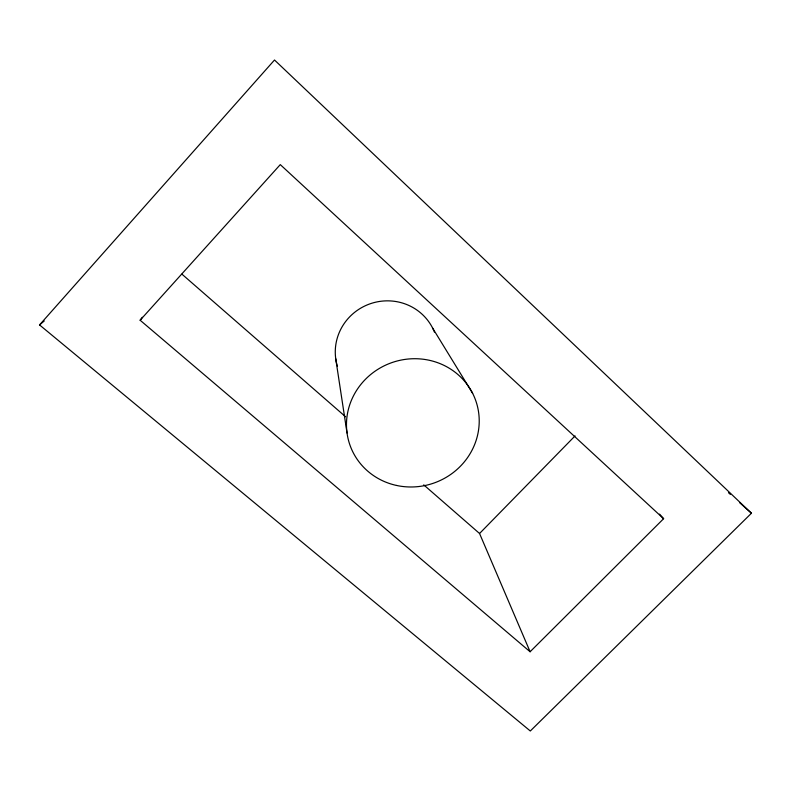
<?xml version="1.0" encoding="UTF-8"?>
<svg xmlns="http://www.w3.org/2000/svg" width="791" height="791" viewBox="0 0 791 791"><rect width="100%" height="100%" fill="white"/><g stroke="black" fill="none" stroke-linecap="round" stroke-linejoin="round"><path stroke-width="1.19" d="M659.536 514.12L663.609 518.708L530.108 651.754L140.136 320.226L142.321 317.28M39.55 324.923L274.507 60.007L751.45 513.23L530.306 730.993L39.55 324.923L44.227 320.998M140.136 320.226L280.281 164.617L663.609 518.708M530.108 651.754L479.554 533.5L575.057 435.91M181.93 274.151L345.627 416.798M423.749 484.873L479.554 533.5M728.521 492.753L730.36 494.385M739.526 502.582L751.45 513.23M432.647 328.117L472.642 393.345M335.71 358.61L347.031 432.984M337.342 366.104A51.494 50.12 -20.1 0 1 370.069 303.813A51.494 50.12 -20.1 0 1 434.447 332.101M396.479 485.437A66.711 63.784 -20.1 0 0 476.736 403.687A66.711 63.784 -20.1 0 0 365.323 379.423A66.711 63.784 -20.1 0 0 396.479 485.437"/></g></svg>
